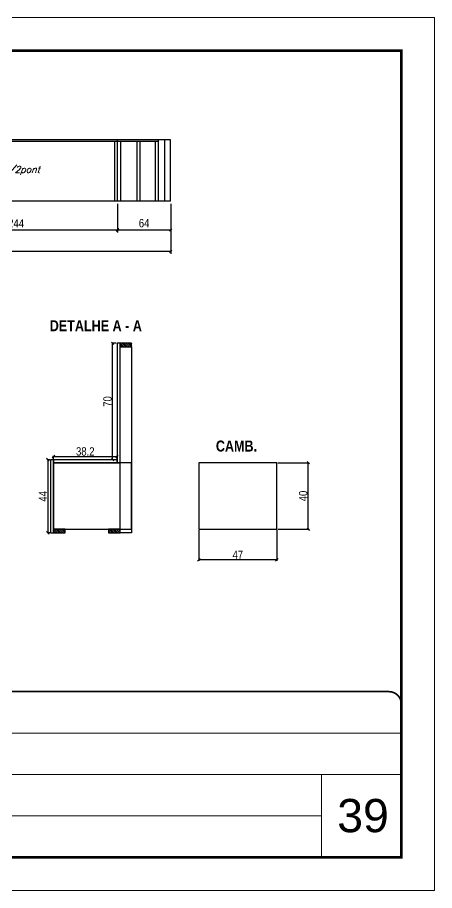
# Model space of a CAD drawing. Extents: x 3309 to 9563, y -2522 to 14608.
# Drawn here: x 7489 to 7991, y 3221 to 4271 of the extents above; entities that cross this region are included whole.
import ezdxf

# ---------------------------------------------------------------- set-up
doc = ezdxf.new("R2010")
doc.units = 0
doc.linetypes.add('CONTINUO', pattern=[0])
doc.linetypes.add('DASHED', pattern=[0.75, 0.5, -0.25])
for name, color, linetype, lineweight in [('CARIMBO', 255, 'Continuous', 9), ('Folhas', 255, 'Continuous', 9), ('SARRAFO DE PRESSAO', 251, 'DASHED', 9)]:
    doc.layers.add(name, color=color, linetype=linetype, lineweight=lineweight)
for name, color, linetype in [('COTA', 241, 'Continuous'), ('NOMENCLATURA', 7, 'Continuous'), ('Painéis', 200, 'Continuous'), ('SARR_2.2x7', 40, 'Continuous'), ('SARR_3.5x7', 81, 'Continuous'), ('texto', 7, 'Continuous')]:
    doc.layers.add(name, color=color, linetype=linetype)
doc.styles.add('ARIAL', font='arial.ttf')
doc.styles.add('COTA TECNICA', font='techl___.ttf', dxfattribs={"height": 10})
doc.styles.add('COTA TECNICA 2X', font='techl___.ttf', dxfattribs={"height": 10})
doc.styles.add('Romans', font='romans.shx')
doc.styles.add('TECNICA', font='techb___.ttf', dxfattribs={"height": 10})
doc.dimstyles.new('PAINEL', dxfattribs={"dimtxt": 10, "dimasz": 3, "dimexe": 3, "dimexo": 3, "dimgap": 3, "dimtad": 1, "dimdec": 1, "dimzin": 12, "dimdsep": 46, "dimtxsty": 'COTA TECNICA', "dimblk1": 'OBLIQUE', "dimblk2": 'OBLIQUE', "dimsah": 1, "dimcen": 0.9, "dimclrd": 4, "dimclre": 4, "dimclrt": 240, "dimadec": 1, "dimazin": 3, "dimtfac": 1, "dimtdec": 1, "dimtmove": 0, "dimatfit": 3, "dimfxl": 1, "dimtolj": 1, "dimtzin": 12, "dimarcsym": 0})
doc.dimstyles.new('SECAO', dxfattribs={"dimscale": 0.333333, "dimtxt": 5, "dimasz": 9, "dimexe": 3, "dimexo": 3, "dimgap": 3, "dimtad": 1, "dimdec": 1, "dimlfac": 0.5, "dimzin": 12, "dimdsep": 46, "dimtxsty": 'COTA TECNICA 2X', "dimblk1": 'OBLIQUE', "dimblk2": 'OBLIQUE', "dimsah": 1, "dimcen": 0.9, "dimclrd": 4, "dimclre": 4, "dimclrt": 240, "dimadec": 1, "dimazin": 3, "dimtfac": 1, "dimtdec": 1, "dimtmove": 0, "dimatfit": 3, "dimfxl": 1, "dimtolj": 1, "dimtzin": 12, "dimarcsym": 0})

# ---------------------------------------------------------------- blocks, each defined once
blk = doc.blocks.new('9999999999')
at = {"color": 30, "linetype": 'CONTINUO'}
for p, q in [((98564.6, 34379.6), (99584, 34379.6)), ((98564.6, 34329.8), (99488, 34329.8)), ((99584, 34329.8), (99488, 34329.8)), ((99488, 34329.8), (99488, 34230.2)), ((98564.6, 34280), (99488, 34280))]:
    blk.add_line(p, q, dxfattribs=at)
at = {"color": 30, "linetype": 'CONTINUO', "const_width": 2}
blk.add_lwpolyline([(99584, 34230.2), (99584, 34414.4, 0.414214), (99569, 34429.4), (98229, 34429.4, 0.414214), (98214, 34414.4), (98214, 34245.2, 0.414214), (98229, 34230.2), (99584, 34230.2)], format="xyb", dxfattribs=at)
at = {"layer": 'Folhas'}
blk.add_lwpolyline([(98139, 34190.2), (99624, 34190.2), (99624, 35240.2), (98139, 35240.2)], close=True, dxfattribs=at)
at = {"layer": 'Folhas', "color": 30, "const_width": 3}
blk.add_lwpolyline([(98214, 34230.2), (99584, 34230.2), (99584, 35200.2), (98214, 35200.2)], close=True, dxfattribs=at)
blk = doc.blocks.new('_Oblique')
at = {"color": 0, "linetype": 'ByBlock', "lineweight": -2}
blk.add_line((-0.5, -0.5), (0.5, 0.5), dxfattribs=at)
blk = doc.blocks.new('*D2906')
at = {"layer": 'COTA', "color": 4, "linetype": 'ByBlock', "lineweight": -2, "transparency": 16777216}
for p, q in [((7121.8, 4046.7), (7121.8, 3986.4)), ((7673.8, 4046.7), (7673.8, 3986.4)), ((7673.8, 3989.4), (7121.8, 3989.4))]:
    blk.add_line(p, q, dxfattribs=at)
at = {"layer": 'Defpoints', "color": 0, "linetype": 'ByBlock', "transparency": 16777216}
for p in [(7121.8, 4049.7), (7673.8, 4049.7), (7121.8, 3989.4)]:
    blk.add_point(p, dxfattribs=at)
at = {"layer": 'COTA', "color": 4, "linetype": 'ByBlock', "lineweight": -2, "transparency": 16777216, "xscale": 3, "yscale": 3, "zscale": 3, "rotation": 180}
blk.add_blockref('_Oblique', (7121.8, 3989.4), dxfattribs=at)
at = {"layer": 'COTA', "color": 4, "linetype": 'ByBlock', "lineweight": -2, "transparency": 16777216, "xscale": 3, "yscale": 3, "zscale": 3}
blk.add_blockref('_Oblique', (7673.8, 3989.4), dxfattribs=at)
at = {"layer": 'COTA', "color": 240, "linetype": 'ByBlock', "transparency": 16777216, "insert": (7397.8, 3997.5), "char_height": 10, "attachment_point": 5, "style": 'COTA TECNICA'}
blk.add_mtext('\\A1;552', dxfattribs=at)
blk = doc.blocks.new('*D2908')
at = {"layer": 'COTA', "color": 4, "lineweight": -2, "transparency": 16777216}
for p, q in [((7365.8, 4046.7), (7365.8, 4012.1)), ((7609.8, 4046.7), (7609.8, 4012.1)), ((7365.8, 4015.1), (7609.8, 4015.1))]:
    blk.add_line(p, q, dxfattribs=at)
at = {"layer": 'Defpoints', "color": 0, "transparency": 16777216}
for p in [(7365.8, 4049.7), (7609.8, 4049.7), (7609.8, 4015.1)]:
    blk.add_point(p, dxfattribs=at)
at = {"layer": 'COTA', "color": 4, "lineweight": -2, "transparency": 16777216, "xscale": 3, "yscale": 3, "zscale": 3, "rotation": 180}
blk.add_blockref('_Oblique', (7365.8, 4015.1), dxfattribs=at)
at = {"layer": 'COTA', "color": 4, "lineweight": -2, "transparency": 16777216, "xscale": 3, "yscale": 3, "zscale": 3}
blk.add_blockref('_Oblique', (7609.8, 4015.1), dxfattribs=at)
at = {"layer": 'COTA', "color": 240, "transparency": 16777216, "insert": (7487.8, 4023.1), "char_height": 10, "attachment_point": 5, "style": 'COTA TECNICA'}
blk.add_mtext('\\A1;244', dxfattribs=at)
blk = doc.blocks.new('*D2911')
at = {"layer": 'COTA', "color": 4, "lineweight": -2, "transparency": 16777216}
for p, q in [((7609.8, 4046.7), (7609.8, 4012.1)), ((7673.8, 4046.7), (7673.8, 4012.1)), ((7609.8, 4015.1), (7673.8, 4015.1))]:
    blk.add_line(p, q, dxfattribs=at)
at = {"layer": 'Defpoints', "color": 0, "transparency": 16777216}
for p in [(7609.8, 4049.7), (7673.8, 4049.7), (7673.8, 4015.1)]:
    blk.add_point(p, dxfattribs=at)
at = {"layer": 'COTA', "color": 4, "lineweight": -2, "transparency": 16777216, "xscale": 3, "yscale": 3, "zscale": 3, "rotation": 180}
blk.add_blockref('_Oblique', (7609.8, 4015.1), dxfattribs=at)
at = {"layer": 'COTA', "color": 4, "lineweight": -2, "transparency": 16777216, "xscale": 3, "yscale": 3, "zscale": 3}
blk.add_blockref('_Oblique', (7673.8, 4015.1), dxfattribs=at)
at = {"layer": 'COTA', "color": 240, "transparency": 16777216, "insert": (7641.8, 4023.2), "char_height": 10, "attachment_point": 5, "style": 'COTA TECNICA'}
blk.add_mtext('\\A1;64', dxfattribs=at)
blk = doc.blocks.new('*D2919')
at = {"layer": 'COTA', "color": 4, "lineweight": -2, "transparency": 16777216}
for p, q in [((7608.2, 3878.8), (7602.9, 3878.8)), ((7603.9, 3738.8), (7603.9, 3878.8)), ((7608.2, 3738.8), (7602.9, 3738.8))]:
    blk.add_line(p, q, dxfattribs=at)
at = {"layer": 'Defpoints', "color": 0, "transparency": 16777216}
for p in [(7603.9, 3878.8), (7609.2, 3878.8), (7609.2, 3738.8)]:
    blk.add_point(p, dxfattribs=at)
at = {"layer": 'COTA', "color": 4, "lineweight": -2, "transparency": 16777216, "xscale": 3, "yscale": 3, "zscale": 3}
for p, rotation in [((7603.9, 3878.8), 90), ((7603.9, 3738.8), 270)]:
    blk.add_blockref('_Oblique', p, dxfattribs=dict(at, rotation=rotation))
at = {"layer": 'COTA', "color": 240, "transparency": 16777216, "insert": (7597.8, 3808.8), "char_height": 10, "attachment_point": 5, "rotation": 90, "style": 'COTA TECNICA 2X'}
blk.add_mtext('\\A1;70', dxfattribs=at)
blk = doc.blocks.new('*D2920')
at = {"layer": 'COTA', "color": 4, "lineweight": -2, "transparency": 16777216}
for p, q in [((7532.8, 3739.8), (7532.8, 3743.5)), ((7532.8, 3742.5), (7609.2, 3742.5)), ((7609.2, 3739.8), (7609.2, 3743.5))]:
    blk.add_line(p, q, dxfattribs=at)
at = {"layer": 'Defpoints', "color": 0, "transparency": 16777216}
for p in [(7532.8, 3738.8), (7609.2, 3742.5), (7609.2, 3738.8)]:
    blk.add_point(p, dxfattribs=at)
at = {"layer": 'COTA', "color": 4, "lineweight": -2, "transparency": 16777216, "xscale": 3, "yscale": 3, "zscale": 3, "rotation": 180}
blk.add_blockref('_Oblique', (7532.8, 3742.5), dxfattribs=at)
at = {"layer": 'COTA', "color": 4, "lineweight": -2, "transparency": 16777216, "xscale": 3, "yscale": 3, "zscale": 3}
blk.add_blockref('_Oblique', (7609.2, 3742.5), dxfattribs=at)
at = {"layer": 'COTA', "color": 240, "transparency": 16777216, "insert": (7571, 3748.7), "char_height": 10, "attachment_point": 5, "style": 'COTA TECNICA 2X'}
blk.add_mtext('\\A1;38.2', dxfattribs=at)
blk = doc.blocks.new('*D2921')
at = {"layer": 'COTA', "color": 4, "lineweight": -2, "transparency": 16777216}
for p, q in [((7528.2, 3738.8), (7525, 3738.8)), ((7526, 3738.8), (7526, 3650.8)), ((7528.2, 3650.8), (7525, 3650.8))]:
    blk.add_line(p, q, dxfattribs=at)
at = {"layer": 'Defpoints', "color": 0, "transparency": 16777216}
for p in [(7529.2, 3738.8), (7526, 3650.8), (7529.2, 3650.8)]:
    blk.add_point(p, dxfattribs=at)
at = {"layer": 'COTA', "color": 4, "lineweight": -2, "transparency": 16777216, "xscale": 3, "yscale": 3, "zscale": 3}
for p, rotation in [((7526, 3738.8), 90), ((7526, 3650.8), 270)]:
    blk.add_blockref('_Oblique', p, dxfattribs=dict(at, rotation=rotation))
at = {"layer": 'COTA', "color": 240, "transparency": 16777216, "insert": (7520, 3694.8), "char_height": 10, "attachment_point": 5, "rotation": 90, "style": 'COTA TECNICA 2X'}
blk.add_mtext('\\A1;44', dxfattribs=at)
blk = doc.blocks.new('*D2933')
at = {"layer": 'COTA', "color": 4, "lineweight": -2, "transparency": 16777216}
for p, q in [((7707.6, 3654.2), (7707.6, 3617.4)), ((7801.6, 3654.2), (7801.6, 3617.4)), ((7801.6, 3618.4), (7707.6, 3618.4))]:
    blk.add_line(p, q, dxfattribs=at)
at = {"layer": 'Defpoints', "color": 0, "transparency": 16777216}
for p in [(7707.6, 3655.2), (7801.6, 3655.2), (7707.6, 3618.4)]:
    blk.add_point(p, dxfattribs=at)
at = {"layer": 'COTA', "color": 4, "lineweight": -2, "transparency": 16777216, "xscale": 3, "yscale": 3, "zscale": 3, "rotation": 180}
blk.add_blockref('_Oblique', (7707.6, 3618.4), dxfattribs=at)
at = {"layer": 'COTA', "color": 4, "lineweight": -2, "transparency": 16777216, "xscale": 3, "yscale": 3, "zscale": 3}
blk.add_blockref('_Oblique', (7801.6, 3618.4), dxfattribs=at)
at = {"layer": 'COTA', "color": 240, "transparency": 16777216, "insert": (7754.6, 3624.5), "char_height": 10, "attachment_point": 5, "style": 'COTA TECNICA 2X'}
blk.add_mtext('\\A1;47', dxfattribs=at)
blk = doc.blocks.new('*D2934')
at = {"layer": 'COTA', "color": 4, "lineweight": -2, "transparency": 16777216}
for p, q in [((7802.6, 3735.2), (7840.4, 3735.2)), ((7839.4, 3655.2), (7839.4, 3735.2)), ((7802.6, 3655.2), (7840.4, 3655.2))]:
    blk.add_line(p, q, dxfattribs=at)
at = {"layer": 'Defpoints', "color": 0, "transparency": 16777216}
for p in [(7801.6, 3735.2), (7839.4, 3735.2), (7801.6, 3655.2)]:
    blk.add_point(p, dxfattribs=at)
at = {"layer": 'COTA', "color": 4, "lineweight": -2, "transparency": 16777216, "xscale": 3, "yscale": 3, "zscale": 3}
for p, rotation in [((7839.4, 3735.2), 90), ((7839.4, 3655.2), 270)]:
    blk.add_blockref('_Oblique', p, dxfattribs=dict(at, rotation=rotation))
at = {"layer": 'COTA', "color": 240, "transparency": 16777216, "insert": (7833.3, 3695.2), "char_height": 10, "attachment_point": 5, "rotation": 90, "style": 'COTA TECNICA 2X'}
blk.add_mtext('\\A1;40', dxfattribs=at)

msp = doc.modelspace()

# ---------------------------------------------------------------- hatches: boundary and pattern name
at = {"layer": 'SARR_2.2x7'}
h = msp.add_hatch(dxfattribs=at)
h.set_pattern_fill('ANSI31', color=256, scale=0.5, angle=90)
h.set_pattern_definition([(135, (40741.1384, -119637.7538), (-1.122532015, -1.122532015), [])])
h.paths.add_polyline_path([(7612.8, 3878.82), (7612.8, 3874.42), (7626.8, 3874.42), (7626.8, 3878.82)])
h = msp.add_hatch(dxfattribs=at)
h.set_pattern_fill('ANSI31', color=256, scale=0.5, angle=90)
h.set_pattern_definition([(135, (40744.3384, -119861.3538), (-1.122532015, -1.122532015), [])])
h.paths.add_polyline_path([(7532.8, 3655.22), (7532.8, 3650.82), (7546.8, 3650.82), (7546.8, 3655.22)])
h = msp.add_hatch(dxfattribs=at)
h.set_pattern_fill('ANSI31', color=256, scale=0.5, angle=90)
h.set_pattern_definition([(135, (40810.3384, -119861.3538), (-1.122532015, -1.122532015), [])])
h.paths.add_polyline_path([(7598.8, 3655.22), (7598.8, 3650.82), (7612.8, 3650.82), (7612.8, 3655.22)])

# ---------------------------------------------------------------- linework, layer by layer
at = {"layer": 'Painéis', "linetype": 'ByBlock'}
for p, q in [((7673.76, 4123.68), (7121.76, 4123.68)), ((7609.76, 4049.68), (7609.76, 4123.68)), ((7673.76, 4049.68), (7673.76, 4123.68)), ((7673.76, 4049.68), (7121.76, 4049.68))]:
    msp.add_line(p, q, dxfattribs=at)
at = {"layer": 'Painéis', "linetype": 'Continuous'}
for points in [[(7612.8, 3735.22), (7612.8, 3878.82), (7609.2, 3878.82), (7609.2, 3735.22)], [(7532.8, 3650.82), (7532.8, 3738.82), (7529.2, 3738.82), (7529.2, 3650.82)], [(7609.2, 3738.82), (7532.8, 3738.82), (7532.8, 3735.22), (7609.2, 3735.22)], [(7532.8, 3655.22), (7626.8, 3655.22), (7626.8, 3735.22), (7532.8, 3735.22)], [(7707.57, 3655.22), (7801.57, 3655.22), (7801.57, 3735.22), (7707.57, 3735.22)]]:
    msp.add_lwpolyline(points, close=True, dxfattribs=at)
at = {"layer": 'SARR_2.2x7', "linetype": 'Continuous'}
for p, q in [((7609.76, 4121.48), (7365.76, 4121.48)), ((7658.76, 4121.48), (7609.76, 4121.48)), ((7666.76, 4049.68), (7666.76, 4123.68))]:
    msp.add_line(p, q, dxfattribs=at)
at = {"layer": 'SARR_2.2x7', "elevation": 0}
msp.add_lwpolyline([(7626.8, 3878.82), (7612.8, 3878.82), (7612.8, 3874.42), (7626.8, 3874.42)], close=True, dxfattribs=at)
at = {"layer": 'SARR_2.2x7'}
for points in [[(7546.8, 3655.22), (7532.8, 3655.22), (7532.8, 3650.82), (7546.8, 3650.82)], [(7612.8, 3655.22), (7598.8, 3655.22), (7598.8, 3650.82), (7612.8, 3650.82)]]:
    msp.add_lwpolyline(points, close=True, dxfattribs=at)
at = {"layer": 'SARR_3.5x7'}
for p, q in [((7606.26, 4121.48), (7606.26, 4049.68)), ((7613.26, 4121.48), (7613.26, 4049.68)), ((7633.04, 4121.48), (7633.04, 4049.68)), ((7636.54, 4121.48), (7636.54, 4049.68)), ((7655.26, 4121.48), (7655.26, 4049.68)), ((7658.76, 4123.68), (7658.76, 4049.68))]:
    msp.add_line(p, q, dxfattribs=at)
msp.add_lwpolyline([(7612.8, 3874.42), (7626.8, 3874.42), (7626.8, 3650.82), (7612.8, 3650.82)], close=True, dxfattribs=at)

# ---------------------------------------------------------------- block references
at = {"layer": 'SARRAFO DE PRESSAO', "color": 6, "linetype": 'ByBlock'}
msp.add_blockref('9999999999', (-91632.61, -30969.52), dxfattribs=at)

# ---------------------------------------------------------------- texts
at = {"layer": 'CARIMBO', "style": 'ARIAL'}
msp.add_text('39', height=40, dxfattribs=at).set_placement((7874.23, 3290.83))
at = {"layer": 'NOMENCLATURA', "style": 'TECNICA'}
for s, p in [('DETALHE A - A', (7528.28, 3893.33)), ('CAMB.', (7728.19, 3748.67))]:
    msp.add_text(s, height=13.2, dxfattribs=at).set_placement(p)
at = {"layer": 'texto', "color": 2, "insert": (7487.76, 4086.68), "char_height": 8, "attachment_point": 5, "style": 'Romans'}
msp.add_mtext('{\\Q19;\\C256;8 1/2pont}', dxfattribs=at)

# ---------------------------------------------------------------- dimensions: what is measured, and where the dimension line sits
at = {"layer": 'COTA', "linetype": 'ByBlock'}
dim = msp.add_linear_dim(base=(7121.76, 3989.41), p1=(7673.76, 4049.68), p2=(7121.76, 4049.68), angle=180, dimstyle='PAINEL', dxfattribs=at)
dim.commit()
dim.dimension.update_dxf_attribs({"geometry": '*D2906', "text_midpoint": (7397.76, 3997.52)})
at = {"layer": 'COTA'}
dim = msp.add_linear_dim(base=(7609.76, 4015.07), p1=(7365.76, 4049.68), p2=(7609.76, 4049.68), dimstyle='PAINEL', override={"dimtmove": 1}, dxfattribs=at)
dim.commit()
dim.dimension.update_dxf_attribs({"geometry": '*D2908', "text_midpoint": (7487.76, 4023.14)})
for base, p1, p2, dimstyle, picture, middle in [((7673.76, 4015.07), (7609.76, 4049.68), (7673.76, 4049.68), 'PAINEL', '*D2911', (7641.76, 4023.17)), ((7609.2, 3742.46), (7532.8, 3738.82), (7609.2, 3738.82), 'SECAO', '*D2920', (7571, 3748.7)), ((7707.57, 3618.41), (7801.57, 3655.22), (7707.57, 3655.22), 'SECAO', '*D2933', (7754.57, 3624.49))]:
    dim = msp.add_linear_dim(base=base, p1=p1, p2=p2, dimstyle=dimstyle, dxfattribs=at)
    dim.commit()
    dim.dimension.update_dxf_attribs({"geometry": picture, "text_midpoint": middle})
for base, p1, p2, picture, middle in [((7603.9, 3878.82), (7609.2, 3738.82), (7609.2, 3878.82), '*D2919', (7597.8, 3808.82)), ((7526.03, 3650.82), (7529.2, 3738.82), (7529.2, 3650.82), '*D2921', (7519.96, 3694.82)), ((7839.43, 3735.22), (7801.57, 3655.22), (7801.57, 3735.22), '*D2934', (7833.32, 3695.22))]:
    dim = msp.add_linear_dim(base=base, p1=p1, p2=p2, angle=90, dimstyle='SECAO', dxfattribs=at)
    dim.commit()
    dim.dimension.update_dxf_attribs({"geometry": picture, "text_midpoint": middle})

doc.saveas('drawing.dxf')
